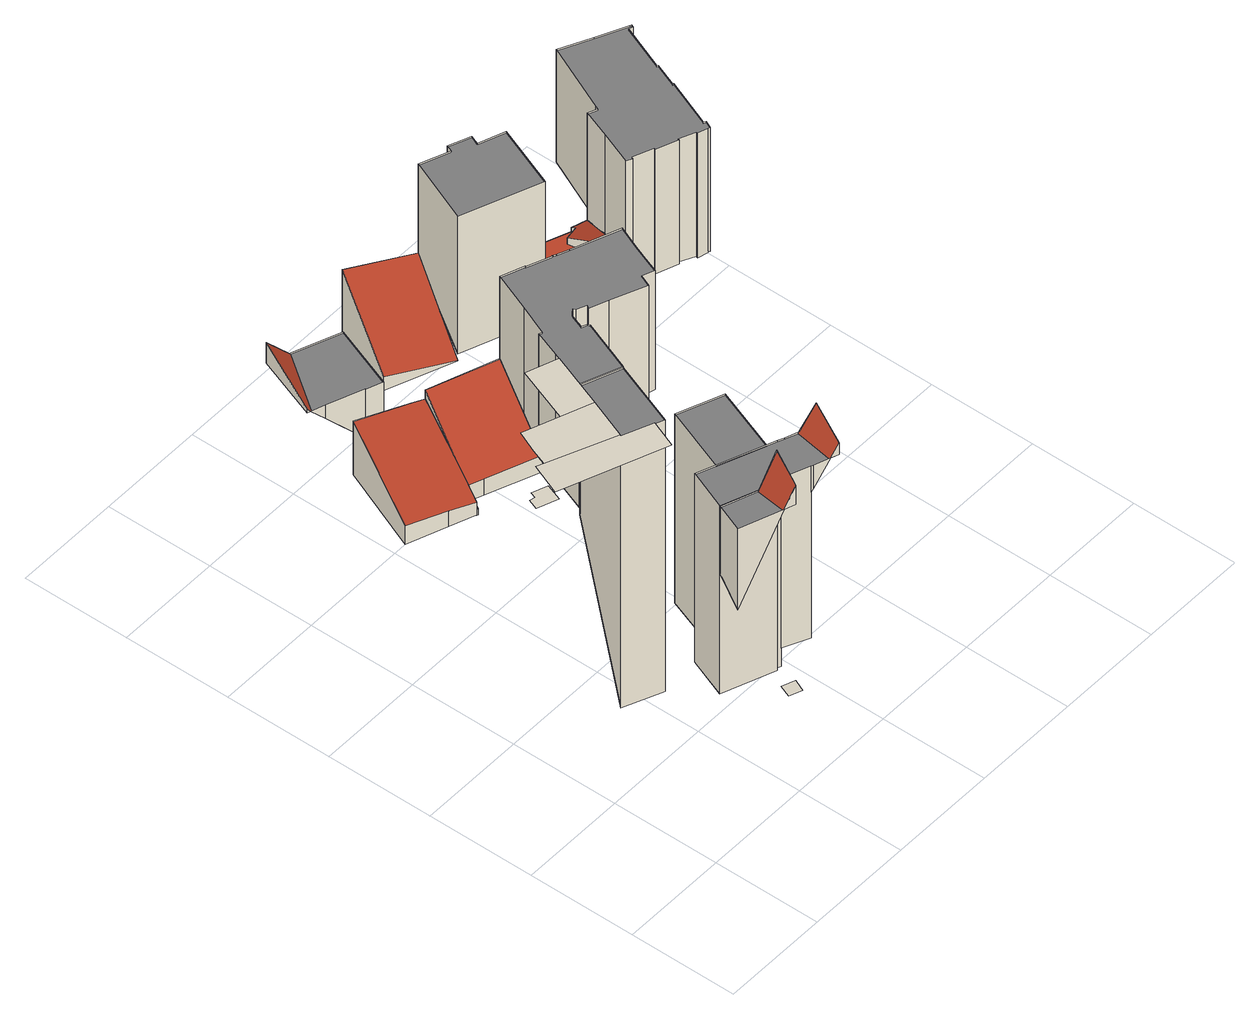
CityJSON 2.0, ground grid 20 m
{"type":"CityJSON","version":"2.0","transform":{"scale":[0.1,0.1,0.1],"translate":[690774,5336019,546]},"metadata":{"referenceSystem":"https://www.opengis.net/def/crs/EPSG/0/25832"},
"CityObjects":{
"building1":{"type":"Building","attributes":{"area_m2":55.53,"max_x":690797.88,"max_y":5336030,"min_x":690786.38,"min_y":5336021.5,"rf_extrusion_mode":"standard","rf_force_lod11":false,"rf_h_ground":605.22,"rf_h_pc_98p":0,"rf_h_roof_50p":601.92,"rf_h_roof_70p":602.22,"rf_h_roof_max":602.47,"rf_h_roof_min":564.38,"rf_is_glass_roof":false,"rf_nodata_frac":0.878,"rf_nodata_r":0,"rf_pc_select":"_HIGHEST_YET_INSUFFICIENT_COVERAGE","rf_pc_year":2026,"rf_pointcloud_unusable":false,"rf_pt_density":20.44,"rf_ridgelines":0,"rf_rmse_lod22":11.77,"rf_roof_planes":2,"rf_roof_type":"slanted","rf_success":true,"rf_t_run":1,"rf_volume_lod22":-291.28,"source_file":"690_5336.gml"},"children":["building1-1"]},
"building1-1":{"type":"BuildingPart","parents":["building1"],"geometry":[{"type":"MultiSurface","lod":"2.2","boundaries":[[[0,1,2,3]],[[1,4,5]],[[6,2,5]],[[7,3,2,6]],[[8,0,9]],[[3,7,9]],[[0,8,4,1]],[[4,8,9,7,6,5]]],"semantics":{"surfaces":[{"type":"GroundSurface"},{"type":"WallSurface","on_footprint_edge":true},{"type":"RoofSurface","rf_azimuth":276.69,"rf_h_roof_50p":599.73,"rf_h_roof_70p":604.12,"rf_h_roof_max":612.06,"rf_h_roof_min":587.79,"rf_slope":65.65}],"values":[0,1,1,1,1,1,1,2]}}]},
"building2":{"type":"Building","attributes":{"area_m2":118.25,"max_x":690795.81,"max_y":5336057,"min_x":690774.81,"min_y":5336044,"rf_extrusion_mode":"skip","rf_force_lod11":false,"rf_h_ground":605.22,"rf_h_pc_98p":0,"rf_h_roof_50p":0,"rf_h_roof_70p":0,"rf_h_roof_max":0,"rf_h_roof_min":0,"rf_is_glass_roof":false,"rf_nodata_frac":0.964,"rf_nodata_r":0,"rf_pc_select":"_HIGHEST_YET_INSUFFICIENT_COVERAGE","rf_pc_year":2026,"rf_pointcloud_unusable":true,"rf_pt_density":4,"rf_roof_planes":0,"rf_roof_type":"no points","rf_success":true,"rf_t_run":0,"source_file":"690_5336.gml"},"geometry":[{"type":"MultiSurface","lod":"0","boundaries":[[[10,11,12,13,14,15,16]]]}]},
"building3":{"type":"Building","attributes":{"area_m2":5.8,"max_x":690795.94,"max_y":5336022.5,"min_x":690792.81,"min_y":5336019,"rf_extrusion_mode":"skip","rf_force_lod11":false,"rf_h_ground":567.08,"rf_h_pc_98p":0,"rf_h_roof_50p":0,"rf_h_roof_70p":0,"rf_h_roof_max":0,"rf_h_roof_min":0,"rf_is_glass_roof":false,"rf_nodata_frac":0.958,"rf_nodata_r":0,"rf_pc_select":"_HIGHEST_YET_INSUFFICIENT_COVERAGE","rf_pc_year":2026,"rf_pointcloud_unusable":true,"rf_pt_density":4,"rf_roof_planes":0,"rf_roof_type":"no points","rf_success":true,"rf_t_run":0,"source_file":"690_5336.gml"},"geometry":[{"type":"MultiSurface","lod":"0","boundaries":[[[17,18,19,20]]]}]},
"building4":{"type":"Building","attributes":{"area_m2":101.1,"max_x":690793.38,"max_y":5336063.5,"min_x":690778.38,"min_y":5336051.5,"rf_extrusion_mode":"skip","rf_force_lod11":false,"rf_h_ground":605.22,"rf_h_pc_98p":0,"rf_h_roof_50p":0,"rf_h_roof_70p":0,"rf_h_roof_max":0,"rf_h_roof_min":0,"rf_is_glass_roof":false,"rf_nodata_frac":0.958,"rf_nodata_r":0,"rf_pc_select":"_HIGHEST_YET_INSUFFICIENT_COVERAGE","rf_pc_year":2026,"rf_pointcloud_unusable":true,"rf_pt_density":4,"rf_roof_planes":0,"rf_roof_type":"no points","rf_success":true,"rf_t_run":0,"source_file":"690_5336.gml"},"geometry":[{"type":"MultiSurface","lod":"0","boundaries":[[[15,14,21,22,23]]]}]},
"building5":{"type":"Building","attributes":{"area_m2":160.46,"max_x":690811.12,"max_y":5336037.5,"min_x":690788.38,"min_y":5336023,"rf_extrusion_mode":"standard","rf_force_lod11":false,"rf_h_ground":605.22,"rf_h_pc_98p":0,"rf_h_roof_50p":568.03,"rf_h_roof_70p":568.28,"rf_h_roof_max":568.33,"rf_h_roof_min":564.33,"rf_is_glass_roof":false,"rf_nodata_frac":0.554,"rf_nodata_r":0,"rf_pc_select":"_HIGHEST_YET_INSUFFICIENT_COVERAGE","rf_pc_year":2026,"rf_pointcloud_unusable":false,"rf_pt_density":138.67,"rf_ridgelines":0,"rf_rmse_lod22":3.27,"rf_roof_planes":9,"rf_roof_type":"slanted","rf_success":true,"rf_t_run":15,"rf_volume_lod22":-5080.09,"source_file":"690_5336.gml"},"children":["building5-1"]},
"building5-1":{"type":"BuildingPart","parents":["building5"],"geometry":[{"type":"MultiSurface","lod":"2.2","boundaries":[[[24,25,26,27,28,29,30,31,32,33,34]],[[27,35,36,28]],[[26,37,35,27]],[[25,38,37,26]],[[39,40,41,42]],[[33,43,44,34]],[[45,31,46]],[[30,39,46]],[[32,47,48]],[[43,33,48]],[[47,32,31,45]],[[49,50,51,52,53]],[[54,55,51,50]],[[28,36,55,54,29]],[[29,54,40,39,30]],[[56,57,58,59]],[[42,41,60,61,62]],[[63,64,65,44]],[[34,44,65,66,24]],[[53,52,67,68]],[[59,58,50,49]],[[61,60,57,56]],[[68,67,69,66]],[[62,61,64,63]],[[24,66,69,38,25]],[[57,60,41,40,54,50,58]],[[62,63,44,43,48,47,45,46,39,42]],[[64,61,56,59,49,53,68,66,65]],[[38,69,67,52,51,55,36,35,37]]],"semantics":{"surfaces":[{"type":"GroundSurface"},{"type":"WallSurface","on_footprint_edge":true},{"type":"WallSurface","on_footprint_edge":false},{"type":"RoofSurface","rf_azimuth":73.2,"rf_h_roof_50p":567.41,"rf_h_roof_70p":567.49,"rf_h_roof_max":602.3,"rf_h_roof_min":567.26,"rf_slope":4.62},{"type":"RoofSurface","rf_azimuth":279.29,"rf_h_roof_50p":605.04,"rf_h_roof_70p":606.7,"rf_h_roof_max":610.18,"rf_h_roof_min":599.66,"rf_slope":59.25},{"type":"RoofSurface","rf_azimuth":118.23,"rf_h_roof_50p":568.26,"rf_h_roof_70p":568.31,"rf_h_roof_max":600.35,"rf_h_roof_min":568.05,"rf_slope":4.13},{"type":"RoofSurface","rf_azimuth":53.54,"rf_h_roof_50p":564.35,"rf_h_roof_70p":564.38,"rf_h_roof_max":568.4,"rf_h_roof_min":564.24,"rf_slope":0.875}],"values":[0,1,1,1,2,1,1,1,1,1,1,2,2,1,1,2,2,2,1,2,2,2,2,2,1,3,4,5,6]}}]},
"building6":{"type":"Building","attributes":{"area_m2":212.73,"max_x":690792.81,"max_y":5336096.5,"min_x":690774.56,"min_y":5336076.5,"rf_extrusion_mode":"standard","rf_force_lod11":false,"rf_h_ground":575.03,"rf_h_pc_98p":0,"rf_h_roof_50p":580.28,"rf_h_roof_70p":580.47,"rf_h_roof_max":581.62,"rf_h_roof_min":578.58,"rf_is_glass_roof":false,"rf_nodata_frac":0.917,"rf_nodata_r":0,"rf_pc_select":"_HIGHEST_YET_INSUFFICIENT_COVERAGE","rf_pc_year":2026,"rf_pointcloud_unusable":false,"rf_pt_density":8.45,"rf_ridgelines":0,"rf_rmse_lod22":0.75,"rf_roof_planes":2,"rf_roof_type":"slanted","rf_success":true,"rf_t_run":2,"rf_volume_lod22":1511.39,"source_file":"690_5336.gml"},"children":["building6-1"]},
"building6-1":{"type":"BuildingPart","parents":["building6"],"geometry":[{"type":"Solid","lod":"2.2","boundaries":[[[[70,71,72,73,74,75,76,77]],[[78,75,74,79]],[[80,76,75,78]],[[81,77,76,80]],[[82,71,70,83]],[[79,74,73,84]],[[84,73,72,85]],[[85,72,71,82]],[[83,70,77,81]],[[83,81,80,78,79,84,85,82]]]],"semantics":{"surfaces":[{"type":"GroundSurface"},{"type":"WallSurface","on_footprint_edge":true},{"type":"RoofSurface","rf_azimuth":187.34,"rf_h_roof_50p":582.27,"rf_h_roof_70p":583.77,"rf_h_roof_max":586.64,"rf_h_roof_min":578.01,"rf_slope":24.64}],"values":[[0,1,1,1,1,1,1,1,1,2]]}}]},
"building7":{"type":"Building","attributes":{"area_m2":65.28,"max_x":690797.19,"max_y":5336071,"min_x":690787.69,"min_y":5336059,"rf_extrusion_mode":"skip","rf_force_lod11":false,"rf_h_ground":605.22,"rf_h_pc_98p":0,"rf_h_roof_50p":0,"rf_h_roof_70p":0,"rf_h_roof_max":0,"rf_h_roof_min":0,"rf_is_glass_roof":false,"rf_nodata_frac":0.885,"rf_nodata_r":0,"rf_pc_select":"_HIGHEST_YET_INSUFFICIENT_COVERAGE","rf_pc_year":2026,"rf_pointcloud_unusable":true,"rf_pt_density":25.73,"rf_roof_planes":0,"rf_roof_type":"no planes","rf_success":true,"rf_t_run":0,"source_file":"690_5336.gml"},"geometry":[{"type":"MultiSurface","lod":"0","boundaries":[[[86,21,87,88]]]}]},
"building8":{"type":"Building","attributes":{"area_m2":98.35,"max_x":690802.12,"max_y":5336063,"min_x":690790.44,"min_y":5336048.5,"rf_extrusion_mode":"standard","rf_force_lod11":false,"rf_h_ground":605.03,"rf_h_pc_98p":0,"rf_h_roof_50p":573.58,"rf_h_roof_70p":573.83,"rf_h_roof_max":574.22,"rf_h_roof_min":572.97,"rf_is_glass_roof":false,"rf_nodata_frac":0.83,"rf_nodata_r":0,"rf_pc_select":"_HIGHEST_YET_INSUFFICIENT_COVERAGE","rf_pc_year":2026,"rf_pointcloud_unusable":false,"rf_pt_density":73.31,"rf_ridgelines":0,"rf_rmse_lod22":8.47,"rf_roof_planes":1,"rf_roof_type":"slanted","rf_success":true,"rf_t_run":2,"rf_volume_lod22":-4271.44,"source_file":"690_5336.gml"},"children":["building8-1"]},
"building8-1":{"type":"BuildingPart","parents":["building8"],"geometry":[{"type":"Solid","lod":"2.2","boundaries":[[[[89,90,91,92]],[[92,93,94,89]],[[89,94,95,90]],[[90,95,96,91]],[[91,96,93,92]],[[95,94,93,96]]]],"semantics":{"surfaces":[{"type":"GroundSurface"},{"type":"WallSurface","on_footprint_edge":true},{"type":"RoofSurface","rf_azimuth":201.78,"rf_h_roof_50p":562.19,"rf_h_roof_70p":568.4,"rf_h_roof_max":577.73,"rf_h_roof_min":546.66,"rf_slope":67.3}],"values":[[0,1,1,1,1,2]]}}]},
"building9":{"type":"Building","attributes":{"area_m2":113.41,"max_x":690807.62,"max_y":5336048,"min_x":690794.75,"min_y":5336033,"rf_extrusion_mode":"standard","rf_force_lod11":false,"rf_h_ground":605.03,"rf_h_pc_98p":0,"rf_h_roof_50p":0,"rf_h_roof_70p":0,"rf_h_roof_max":0,"rf_h_roof_min":0,"rf_is_glass_roof":false,"rf_nodata_frac":0.85,"rf_nodata_r":0,"rf_pc_select":"_HIGHEST_YET_INSUFFICIENT_COVERAGE","rf_pc_year":2026,"rf_pointcloud_unusable":false,"rf_pt_density":32.41,"rf_ridgelines":0,"rf_rmse_lod22":33.5,"rf_roof_planes":2,"rf_roof_type":"slanted","rf_success":true,"rf_t_run":2,"rf_volume_lod22":-4635,"source_file":"690_5336.gml"},"children":["building9-1"]},
"building9-1":{"type":"BuildingPart","parents":["building9"],"geometry":[{"type":"Solid","lod":"2.2","boundaries":[[[[97,98,99,100]],[[98,101,102,99]],[[97,103,101,98]],[[100,104,103,97]],[[99,102,104,100]],[[101,103,104,102]]]],"semantics":{"surfaces":[{"type":"GroundSurface"},{"type":"WallSurface","on_footprint_edge":true},{"type":"RoofSurface","rf_azimuth":61.06,"rf_h_roof_50p":564.15,"rf_h_roof_70p":564.22,"rf_h_roof_max":564.39,"rf_h_roof_min":563.9,"rf_slope":1.86}],"values":[[0,1,1,1,1,2]]}}]},
"building10":{"type":"Building","attributes":{"area_m2":12.14,"max_x":690798.31,"max_y":5336073,"min_x":690793.38,"min_y":5336069,"rf_extrusion_mode":"skip","rf_force_lod11":false,"rf_h_ground":574.83,"rf_h_pc_98p":0,"rf_h_roof_50p":0,"rf_h_roof_70p":0,"rf_h_roof_max":0,"rf_h_roof_min":0,"rf_is_glass_roof":false,"rf_nodata_frac":0.938,"rf_nodata_r":0,"rf_pc_select":"_HIGHEST_YET_INSUFFICIENT_COVERAGE","rf_pc_year":2026,"rf_pointcloud_unusable":true,"rf_pt_density":6.67,"rf_roof_planes":0,"rf_roof_type":"no points","rf_success":true,"rf_t_run":0,"source_file":"690_5336.gml"},"geometry":[{"type":"MultiSurface","lod":"0","boundaries":[[[105,106,107,108,109,110]]]}]},
"building11":{"type":"Building","attributes":{"area_m2":177.84,"max_x":690805,"max_y":5336092,"min_x":690786.44,"min_y":5336074.5,"rf_extrusion_mode":"standard","rf_force_lod11":false,"rf_h_ground":574.92,"rf_h_pc_98p":0,"rf_h_roof_50p":580.92,"rf_h_roof_70p":581.22,"rf_h_roof_max":581.97,"rf_h_roof_min":579.17,"rf_is_glass_roof":false,"rf_nodata_frac":0.711,"rf_nodata_r":0,"rf_pc_select":"_HIGHEST_YET_INSUFFICIENT_COVERAGE","rf_pc_year":2026,"rf_pointcloud_unusable":false,"rf_pt_density":64.43,"rf_ridgelines":0,"rf_rmse_lod22":1.65,"rf_roof_planes":11,"rf_roof_type":"slanted","rf_success":true,"rf_t_run":16,"rf_volume_lod22":1406.07,"source_file":"690_5336.gml"},"children":["building11-1"]},
"building11-1":{"type":"BuildingPart","parents":["building11"],"geometry":[{"type":"Solid","lod":"2.2","boundaries":[[[[111,112,113,114,115,116,117,118]],[[119,117,116,120]],[[120,116,115,121]],[[122,113,112,123]],[[124,114,113,122]],[[125,118,117,119]],[[121,115,114,124]],[[126,111,118,125]],[[123,112,111,126]],[[123,126,125,119,120,121,124,122]]]],"semantics":{"surfaces":[{"type":"GroundSurface"},{"type":"WallSurface","on_footprint_edge":true},{"type":"RoofSurface","rf_azimuth":202.59,"rf_h_roof_50p":582.94,"rf_h_roof_70p":584.74,"rf_h_roof_max":587.51,"rf_h_roof_min":576.89,"rf_slope":33.03}],"values":[[0,1,1,1,1,1,1,1,1,2]]}}]},
"building12":{"type":"Building","attributes":{"area_m2":165.88,"max_x":690801.81,"max_y":5336120.5,"min_x":690784.88,"min_y":5336104,"rf_extrusion_mode":"standard","rf_force_lod11":false,"rf_h_ground":577.47,"rf_h_pc_98p":0,"rf_h_roof_50p":0,"rf_h_roof_70p":0,"rf_h_roof_max":0,"rf_h_roof_min":0,"rf_is_glass_roof":false,"rf_nodata_frac":0.89,"rf_nodata_r":0,"rf_pc_select":"_HIGHEST_YET_INSUFFICIENT_COVERAGE","rf_pc_year":2026,"rf_pointcloud_unusable":false,"rf_pt_density":41.86,"rf_ridgelines":0,"rf_rmse_lod22":0.59,"rf_roof_planes":1,"rf_roof_type":"slanted","rf_success":true,"rf_t_run":2,"rf_volume_lod22":-794,"source_file":"690_5336.gml"},"children":["building12-1"]},
"building12-1":{"type":"BuildingPart","parents":["building12"],"geometry":[{"type":"MultiSurface","lod":"2.2","boundaries":[[[127,128,129,130,131,132,133]],[[127,134,135,128]],[[136,129,137]],[[128,135,137]],[[138,130,129,136]],[[139,131,140]],[[130,138,140]],[[133,141,134,127]],[[132,142,141,133]],[[131,139,142,132]],[[142,139,140,138,136,137,135,134,141]]],"semantics":{"surfaces":[{"type":"GroundSurface"},{"type":"WallSurface","on_footprint_edge":true},{"type":"RoofSurface","rf_azimuth":125.87,"rf_h_roof_50p":572.83,"rf_h_roof_70p":575.9,"rf_h_roof_max":581.98,"rf_h_roof_min":563.74,"rf_slope":48.59}],"values":[0,1,1,1,1,1,1,1,1,1,2]}}]},
"building13":{"type":"Building","attributes":{"area_m2":359.8,"max_x":690824.88,"max_y":5336087.5,"min_x":690795,"min_y":5336060.5,"rf_extrusion_mode":"standard","rf_force_lod11":false,"rf_h_ground":605.22,"rf_h_pc_98p":0,"rf_h_roof_50p":578.08,"rf_h_roof_70p":578.33,"rf_h_roof_max":581.83,"rf_h_roof_min":577.47,"rf_h_roof_ridge":578.26,"rf_is_glass_roof":false,"rf_nodata_frac":0.62,"rf_nodata_r":0,"rf_pc_select":"_HIGHEST_YET_INSUFFICIENT_COVERAGE","rf_pc_year":2026,"rf_pointcloud_unusable":false,"rf_pt_density":54.56,"rf_ridgelines":5,"rf_rmse_lod22":0.704,"rf_roof_planes":21,"rf_roof_type":"slanted","rf_success":true,"rf_t_run":40,"rf_volume_lod22":-9515.34,"source_file":"690_5336.gml"},"children":["building13-1"]},
"building13-1":{"type":"BuildingPart","parents":["building13"],"geometry":[{"type":"Solid","lod":"2.2","boundaries":[[[[143,144,145,146,147,148,149,150,151,152,153,154,155,156,157,158,159,160,161,162,163,164,165,166,167,168,169,170,171]],[[157,172,173,158]],[[151,174,175,152]],[[148,176,177,178,149]],[[154,179,180,155]],[[153,181,179,154]],[[152,175,181,153]],[[158,173,182,183,159]],[[156,184,172,157]],[[167,185,186,168]],[[155,180,184,156]],[[164,187,188,165]],[[160,189,190,161]],[[159,183,189,160]],[[161,190,191,162]],[[163,192,187,164]],[[162,191,192,163]],[[165,188,193,166]],[[166,193,185,167]],[[170,194,195,171]],[[171,195,196,143]],[[169,197,194,170]],[[143,196,198,144]],[[144,198,199,145]],[[178,177,200,201]],[[147,202,176,148]],[[146,203,202,147]],[[145,199,203,146]],[[204,205,197]],[[168,186,197,169]],[[201,200,206,207]],[[149,178,208,150]],[[207,206,209,210]],[[210,209,211,208]],[[150,208,211,174,151]],[[183,182,212]],[[212,205,204]],[[178,201,207,210,208]],[[197,186,185,193,188,187,192,191,190,189,183,212,204]],[[182,173,172,184,180,179,181,175,174,211,209,206,200,177,176,202,203,199,198,196,195,194,197,205,212]]]],"semantics":{"surfaces":[{"type":"GroundSurface"},{"type":"WallSurface","on_footprint_edge":true},{"type":"WallSurface","on_footprint_edge":false},{"type":"RoofSurface","rf_azimuth":13.38,"rf_h_roof_50p":581.78,"rf_h_roof_70p":581.93,"rf_h_roof_max":582.5,"rf_h_roof_min":581.22,"rf_slope":33.31},{"type":"RoofSurface","rf_azimuth":110.57,"rf_h_roof_50p":577.9,"rf_h_roof_70p":578.12,"rf_h_roof_max":578.47,"rf_h_roof_min":577.22,"rf_slope":8.78},{"type":"RoofSurface","rf_azimuth":229.73,"rf_h_roof_50p":579.16,"rf_h_roof_70p":579.68,"rf_h_roof_max":582.5,"rf_h_roof_min":577.34,"rf_slope":12.38}],"values":[[0,1,1,1,1,1,1,1,1,1,1,1,1,1,1,1,1,1,1,1,1,1,1,1,2,1,1,1,2,1,2,1,2,2,1,2,2,3,4,5]]}}]},
"building14":{"type":"Building","attributes":{"area_m2":167.84,"max_x":690814.25,"max_y":5336116,"min_x":690797.38,"min_y":5336099.5,"rf_extrusion_mode":"standard","rf_force_lod11":false,"rf_h_ground":575.72,"rf_h_pc_98p":0,"rf_h_roof_50p":581.17,"rf_h_roof_70p":581.47,"rf_h_roof_max":582.22,"rf_h_roof_min":579.53,"rf_is_glass_roof":false,"rf_nodata_frac":0.818,"rf_nodata_r":0,"rf_pc_select":"_HIGHEST_YET_INSUFFICIENT_COVERAGE","rf_pc_year":2026,"rf_pointcloud_unusable":false,"rf_pt_density":43.77,"rf_ridgelines":0,"rf_rmse_lod22":1.36,"rf_roof_planes":6,"rf_roof_type":"slanted","rf_success":true,"rf_t_run":5,"rf_volume_lod22":1265.24,"source_file":"690_5336.gml"},"children":["building14-1"]},
"building14-1":{"type":"BuildingPart","parents":["building14"],"geometry":[{"type":"Solid","lod":"2.2","boundaries":[[[[213,214,215,216]],[[217,214,213,218]],[[218,213,216,219]],[[220,215,214,217]],[[219,216,215,220]],[[219,220,217,218]]]],"semantics":{"surfaces":[{"type":"GroundSurface"},{"type":"WallSurface","on_footprint_edge":true},{"type":"RoofSurface","rf_azimuth":188.29,"rf_h_roof_50p":583.51,"rf_h_roof_70p":585.98,"rf_h_roof_max":590.92,"rf_h_roof_min":576.3,"rf_slope":44.2}],"values":[[0,1,1,1,1,2]]}}]},
"building15":{"type":"Building","attributes":{"area_m2":195.93,"max_x":690828.19,"max_y":5336111,"min_x":690809.56,"min_y":5336094,"rf_extrusion_mode":"standard","rf_force_lod11":false,"rf_h_ground":606.97,"rf_h_pc_98p":0,"rf_h_roof_50p":0,"rf_h_roof_70p":0,"rf_h_roof_max":0,"rf_h_roof_min":0,"rf_is_glass_roof":false,"rf_nodata_frac":0.824,"rf_nodata_r":0,"rf_pc_select":"_HIGHEST_YET_INSUFFICIENT_COVERAGE","rf_pc_year":2026,"rf_pointcloud_unusable":false,"rf_pt_density":22.41,"rf_ridgelines":0,"rf_rmse_lod22":0.404,"rf_roof_planes":6,"rf_roof_type":"slanted","rf_success":true,"rf_t_run":6,"rf_volume_lod22":-4907.99,"source_file":"690_5336.gml"},"children":["building15-1"]},
"building15-1":{"type":"BuildingPart","parents":["building15"],"geometry":[{"type":"Solid","lod":"2.2","boundaries":[[[[221,222,223,224,225,226,227,228]],[[222,229,230,223]],[[221,231,229,222]],[[223,230,232,224]],[[224,232,233,225]],[[227,234,235,228]],[[225,233,236,226]],[[226,236,234,227]],[[228,235,231,221]],[[234,236,233,232,230,229,231,235]]]],"semantics":{"surfaces":[{"type":"GroundSurface"},{"type":"WallSurface","on_footprint_edge":true},{"type":"RoofSurface","rf_azimuth":202.45,"rf_h_roof_50p":582.08,"rf_h_roof_70p":583.95,"rf_h_roof_max":587.51,"rf_h_roof_min":577.36,"rf_slope":35.53}],"values":[[0,1,1,1,1,1,1,1,1,2]]}}]},
"building16":{"type":"Building","attributes":{"area_m2":160.98,"max_x":690840.81,"max_y":5336104.5,"min_x":690823.75,"min_y":5336088.5,"rf_extrusion_mode":"standard","rf_force_lod11":false,"rf_h_ground":563.67,"rf_h_pc_98p":0,"rf_h_roof_50p":580.67,"rf_h_roof_70p":581.83,"rf_h_roof_max":582.58,"rf_h_roof_min":577.47,"rf_h_roof_ridge":580.84,"rf_is_glass_roof":false,"rf_nodata_frac":0.651,"rf_nodata_r":0,"rf_pc_select":"_HIGHEST_YET_INSUFFICIENT_COVERAGE","rf_pc_year":2026,"rf_pointcloud_unusable":false,"rf_pt_density":114.99,"rf_ridgelines":1,"rf_rmse_lod22":1.08,"rf_roof_planes":14,"rf_roof_type":"slanted","rf_success":true,"rf_t_run":22,"rf_volume_lod22":2709.7,"source_file":"690_5336.gml"},"children":["building16-1"]},
"building16-1":{"type":"BuildingPart","parents":["building16"],"geometry":[{"type":"Solid","lod":"2.2","boundaries":[[[[237,238,239,240,241,242,243,244]],[[245,246,243,242,247]],[[248,249,244,243,246]],[[250,241,240,251]],[[252,253,246,245]],[[254,255,256,253,252]],[[251,240,239,257]],[[247,242,241,250,258]],[[259,237,244,249]],[[257,239,238,260,261]],[[261,260,262,263]],[[260,238,237,259]],[[253,256,264,265]],[[265,264,266,249,248]],[[263,262,266,264]],[[267,268,255,254]],[[258,250,268,267]],[[266,262,260,259,249]],[[265,248,246,253]],[[258,267,254,252,245,247]],[[268,250,251,257,261,263,264,256,255]]]],"semantics":{"surfaces":[{"type":"GroundSurface"},{"type":"WallSurface","on_footprint_edge":true},{"type":"WallSurface","on_footprint_edge":false},{"type":"RoofSurface","rf_azimuth":218.12,"rf_h_roof_50p":577.72,"rf_h_roof_70p":577.78,"rf_h_roof_max":581.57,"rf_h_roof_min":577.53,"rf_slope":4.54},{"type":"RoofSurface","rf_azimuth":195.52,"rf_h_roof_50p":581.87,"rf_h_roof_70p":582.04,"rf_h_roof_max":583.44,"rf_h_roof_min":581.35,"rf_slope":32.27},{"type":"RoofSurface","rf_azimuth":3.95,"rf_h_roof_50p":582.31,"rf_h_roof_70p":582.67,"rf_h_roof_max":583.45,"rf_h_roof_min":581.38,"rf_slope":17.43},{"type":"RoofSurface","rf_azimuth":270,"rf_h_roof_50p":580.53,"rf_h_roof_70p":580.53,"rf_h_roof_max":583.45,"rf_h_roof_min":580.53,"rf_slope":0}],"values":[[0,1,1,1,2,2,1,1,1,1,2,1,2,2,2,2,2,3,4,5,6]]}}]},
"building17":{"type":"Building","attributes":{"area_m2":28.83,"max_x":690843.75,"max_y":5336116,"min_x":690836.75,"min_y":5336109,"rf_extrusion_mode":"standard","rf_force_lod11":false,"rf_h_ground":575.78,"rf_h_pc_98p":0,"rf_h_roof_50p":578.12,"rf_h_roof_70p":578.12,"rf_h_roof_max":578.12,"rf_h_roof_min":578.08,"rf_is_glass_roof":false,"rf_nodata_frac":0.763,"rf_nodata_r":0,"rf_pc_select":"_HIGHEST_YET_INSUFFICIENT_COVERAGE","rf_pc_year":2026,"rf_pointcloud_unusable":false,"rf_pt_density":62.67,"rf_ridgelines":0,"rf_rmse_lod22":1.25,"rf_roof_planes":2,"rf_roof_type":"multiple horizontal","rf_success":true,"rf_t_run":2,"rf_volume_lod22":67.87,"source_file":"690_5336.gml"},"children":["building17-1"]},
"building17-1":{"type":"BuildingPart","parents":["building17"],"geometry":[{"type":"Solid","lod":"2.2","boundaries":[[[[269,270,271,272,273,274]],[[275,273,272,276]],[[277,274,273,275]],[[278,269,274,277]],[[276,272,271,279]],[[279,271,270,280]],[[280,270,269,278]],[[280,278,277,275,276,279]]]],"semantics":{"surfaces":[{"type":"GroundSurface"},{"type":"WallSurface","on_footprint_edge":true},{"type":"RoofSurface","rf_azimuth":325.89,"rf_h_roof_50p":578.13,"rf_h_roof_70p":578.14,"rf_h_roof_max":578.18,"rf_h_roof_min":578.07,"rf_slope":1.03}],"values":[[0,1,1,1,1,1,1,2]]}}]},
"building18":{"type":"Building","attributes":{"area_m2":337.88,"max_x":690859.69,"max_y":5336112,"min_x":690836.62,"min_y":5336083,"rf_extrusion_mode":"standard","rf_force_lod11":false,"rf_h_ground":604.83,"rf_h_pc_98p":0,"rf_h_roof_50p":581.58,"rf_h_roof_70p":582.38,"rf_h_roof_max":583.58,"rf_h_roof_min":578.33,"rf_h_roof_ridge":583.58,"rf_is_glass_roof":false,"rf_nodata_frac":0.00074,"rf_nodata_r":0,"rf_pc_select":"PREFERRED_AND_LATEST","rf_pc_year":2026,"rf_pointcloud_unusable":false,"rf_pt_density":1220.21,"rf_ridgelines":10,"rf_rmse_lod22":2.44,"rf_roof_planes":28,"rf_roof_type":"slanted","rf_success":true,"rf_t_run":131,"rf_volume_lod22":-7961.54,"source_file":"690_5336.gml"},"children":["building18-1"]},
"building18-1":{"type":"BuildingPart","parents":["building18"],"geometry":[{"type":"Solid","lod":"2.2","boundaries":[[[[281,282,283,284,285,286,287,288,289,290,291,292,293,294,295,296,297,298,299,300,301,302,303,304,305,306,307]],[[286,308,309,287]],[[285,310,308,286]],[[287,309,311,288]],[[288,311,312,289]],[[290,313,314,291]],[[294,315,316,295]],[[293,317,315,294]],[[295,316,318,296]],[[296,318,319,297]],[[292,320,317,293]],[[291,314,320,292]],[[297,319,321,298]],[[303,322,323,304]],[[302,324,325,322,303]],[[300,326,327,301]],[[299,328,326,300]],[[329,330,331]],[[329,332,333]],[[305,334,335,306]],[[301,327,324,302]],[[298,321,328,299]],[[304,323,334,305]],[[336,331,330]],[[282,337,338,283]],[[283,338,339,284]],[[284,339,310,285]],[[289,312,313,290]],[[340,333,332]],[[307,341,342,281]],[[281,342,337,282]],[[343,322,325]],[[306,335,341,307]],[[317,320,314,313,340,332]],[[313,312,311,330,329,333,340]],[[324,327,326,328,321,319,318,316,315,317,332,329,331,336,343,325]],[[334,323,322,343,336,330,311,309,308,310,339,338,337,342,341,335]]]],"semantics":{"surfaces":[{"type":"GroundSurface"},{"type":"WallSurface","on_footprint_edge":true},{"type":"WallSurface","on_footprint_edge":false},{"type":"RoofSurface","rf_azimuth":27.39,"rf_h_roof_50p":582.19,"rf_h_roof_70p":582.67,"rf_h_roof_max":583.88,"rf_h_roof_min":580.22,"rf_slope":28.95},{"type":"RoofSurface","rf_azimuth":291.4,"rf_h_roof_50p":582.04,"rf_h_roof_70p":582.66,"rf_h_roof_max":583.75,"rf_h_roof_min":580.18,"rf_slope":24.83},{"type":"RoofSurface","rf_azimuth":200.76,"rf_h_roof_50p":580.59,"rf_h_roof_70p":581.74,"rf_h_roof_max":583.88,"rf_h_roof_min":578.04,"rf_slope":41.32},{"type":"RoofSurface","rf_azimuth":111.4,"rf_h_roof_50p":580.8,"rf_h_roof_70p":581.91,"rf_h_roof_max":583.75,"rf_h_roof_min":577.61,"rf_slope":42.15}],"values":[[0,1,1,1,1,1,1,1,1,1,1,1,1,1,1,1,1,2,2,1,1,1,1,2,1,1,1,1,2,1,1,2,1,3,4,5,6]]}}]}
},
"vertices":[
[124,59,592],[144,110,592],[238,76,592],[220,24,592],[144,110,446],[208,87,592],[238,76,663],[220,24,634],[124,59,416],[201,31,592],
[8,324,592],[199,251,592],[218,301,592],[164,323,592],[165,325,592],[44,376,592],[31,382,592],
[220,24,211],[196,33,211],[188,11,211],[211,2,211],
[194,400,592],[72,445,592],[55,405,592],
[250,77,592],[241,81,592],[239,76,592],[144,111,592],[173,185,592],[308,133,592],[320,128,592],[371,108,592],[345,41,592],[302,57,592],[299,58,592],[144,111,185],[173,185,184],[239,76,184],[241,81,184],[320,128,552],[320,128,212],[319,87,213],[319,87,561],[302,57,541],[299,58,536],[371,108,641],[343,119,592],[345,41,617],[331,46,592],[301,115,222],[301,115,214],[301,115,183],[286,117,183],[286,117,223],[308,133,213],[308,133,182],[296,73,221],[296,73,215],[292,94,215],[292,94,222],[308,73,214],[308,73,220],[308,73,547],[299,62,534],[299,62,220],[299,58,220],[250,77,224],[275,114,183],[275,114,224],[250,77,184],
[71,775,290],[163,740,290],[183,732,290],[188,730,290],[143,619,290],[124,575,290],[78,592,290],[6,619,290],[124,575,317],[143,619,339],[78,592,323],[6,619,330],[163,740,395],[71,775,406],[188,730,392],[183,732,392],
[137,421,592],[232,501,592],[175,522,592],
[210,442,590],[164,323,590],[235,294,590],[281,415,590],[281,415,311],[210,442,309],[164,323,3],[235,294,2],
[291,139,590],[336,259,590],[254,291,590],[208,171,590],[336,259,179],[254,291,181],[291,139,182],[208,171,184],
[194,515,288],[232,501,288],[243,532,288],[215,542,288],[211,531,288],[201,534,288],
[165,594,289],[139,604,289],[126,574,289],[124,575,289],[143,619,289],[188,730,289],[310,683,289],[259,557,289],[310,683,414],[188,730,411],[143,619,334],[126,574,302],[139,604,323],[124,575,302],[259,557,325],[165,594,324],
[205,862,315],[140,887,315],[109,898,315],[152,1014,315],[278,966,315],[234,850,315],[205,861,315],[205,862,209],[140,887,286],[109,898,322],[115,896,315],[152,1014,359],[278,966,211],[190,1000,315],[205,861,209],[234,850,175],
[347,541,592],[344,535,592],[376,522,592],[440,496,592],[449,517,592],[471,509,592],[483,541,592],[493,567,592],[509,605,592],[423,638,592],[401,647,592],[396,650,592],[395,649,592],[352,666,592],[352,667,592],[310,683,592],[282,613,592],[259,557,592],[253,559,592],[236,512,592],[210,443,592],[281,415,592],[318,511,592],[316,515,592],[306,519,592],[315,543,592],[319,547,592],[327,553,592],[330,548,592],[352,667,336],[310,683,332],[509,605,354],[423,638,344],[471,509,334],[483,541,341],[483,541,369],[396,650,341],[395,649,341],[401,647,342],[282,613,317],[282,613,323],[352,666,336],[306,519,314],[315,543,314],[281,415,312],[318,511,312],[259,557,323],[253,559,324],[236,512,324],[210,443,324],[316,515,313],[327,553,316],[330,548,316],[347,541,318],[319,547,314],[344,535,316],[376,522,320],[471,554,340],[471,554,362],[449,517,331],[440,496,327],[307,550,316],[307,550,312],[481,567,344],[481,567,352],[493,567,351],[487,562,344],[487,562,355],[493,567,346],[313,571,316],
[355,803,297],[234,850,297],[279,969,297],[403,921,297],[234,850,326],[355,803,298],[403,921,418],[279,969,448],
[542,862,610],[494,880,610],[501,896,610],[461,912,610],[457,900,610],[403,921,610],[355,803,610],[497,748,610],[494,880,401],[501,896,413],[542,862,402],[461,912,413],[457,900,404],[355,803,312],[497,748,314],[403,921,403],
[627,697,177],[582,715,177],[497,748,177],[539,856,177],[642,816,177],[668,806,177],[648,751,177],[639,728,177],[648,751,374],[648,751,365],[668,806,356],[639,728,350],[639,728,319],[642,816,345],[539,856,345],[628,746,376],[628,746,359],[618,804,358],[618,804,345],[628,746,345],[497,748,345],[642,816,354],[627,697,316],[582,715,315],[582,715,345],[596,739,317],[596,739,345],[623,745,345],[623,745,358],[623,745,319],[644,809,356],[644,809,345],
[658,902,298],[627,913,298],[628,915,298],[651,971,298],[698,958,298],[666,899,298],[698,958,321],[651,971,321],[666,899,322],[658,902,322],[628,915,321],[627,913,321],
[799,745,588],[816,788,588],[814,789,588],[847,872,588],[855,869,588],[857,874,588],[855,875,588],[800,901,588],[743,929,588],[687,805,588],[685,799,588],[668,806,588],[649,755,588],[626,695,588],[637,690,588],[639,693,588],[675,679,588],[674,676,588],[713,661,588],[714,664,588],[742,651,588],[742,649,588],[760,643,588],[764,642,588],[770,655,588],[766,657,588],[801,745,588],[857,874,317],[855,875,319],[855,869,317],[800,901,375],[743,929,345],[687,805,342],[685,799,346],[626,695,319],[637,690,319],[649,755,376],[639,693,322],[675,679,322],[668,806,347],[674,676,319],[760,643,323],[764,642,319],[742,649,318],[760,643,319],[714,664,321],[742,651,320],[713,661,319],[727,722,373],[729,721,375],[729,721,373],[713,728,374],[713,728,367],[770,655,319],[766,657,322],[731,720,373],[816,788,324],[814,789,326],[847,872,326],[717,742,366],[801,745,322],[799,745,324],[762,647,323]
]}
